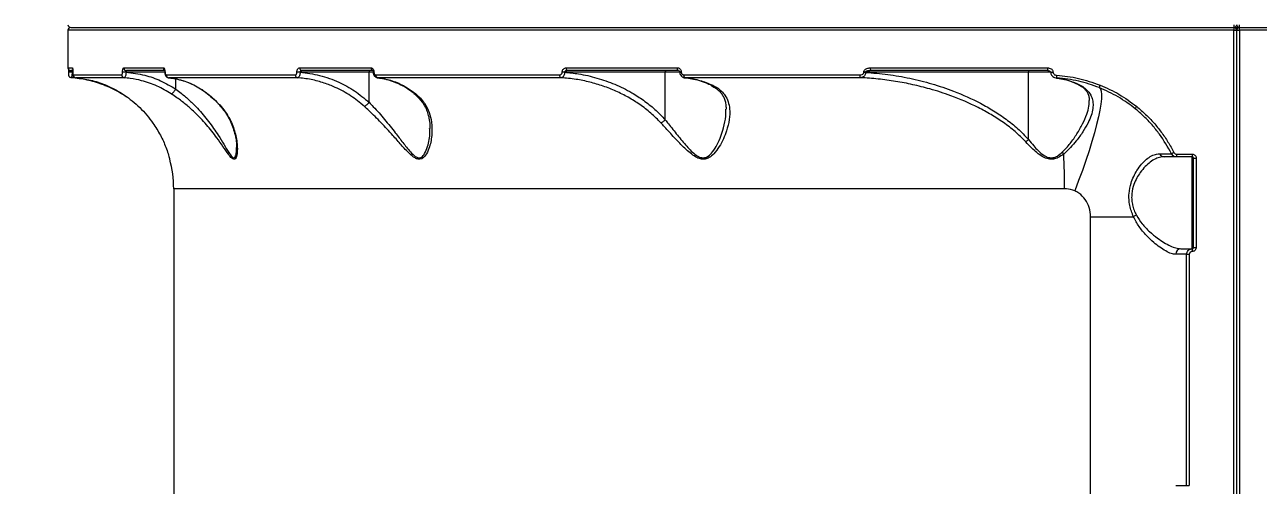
# Model space of a CAD drawing. Header units: millimetres. Extents: x 10665 to 29906, y -6125 to 7364.
# Drawn here: x 23491.7 to 23935.1, y 303.1 to 468.6 of the extents above; entities that cross this region are included whole.
import ezdxf

# ---------------------------------------------------------------- set-up
doc = ezdxf.new("R2010")
doc.units = ezdxf.units.MM
for name, color, linetype in [('DIKOM_ОБЪЕКТ', 7, 'Continuous'), ('DIKOM_РАЗМЕР_ЗОНА', 7, 'Continuous'), ('DIKOM_РАЗМЕР_ОБЪЕКТА', 7, 'Continuous')]:
    doc.layers.add(name, color=color, linetype=linetype)
doc.styles.add('style1', font='arial.ttf', dxfattribs={"width": 0.8})
doc.dimstyles.new('1-50', dxfattribs={"dimtxt": 300, "dimasz": 200, "dimexe": 100, "dimexo": 0, "dimgap": 100, "dimtad": 1, "dimdec": 0, "dimtxsty": 'style1', "dimcen": 0, "dimclrd": 7, "dimclre": 7, "dimadec": 1, "dimazin": 2, "dimtfac": 1, "dimtdec": 0, "dimtmove": 1, "dimatfit": 3, "dimfxl": 0, "dimlwd": 25, "dimlwe": 18, "dimarcsym": 0})

# ---------------------------------------------------------------- blocks, each defined once
blk = doc.blocks.new('*D16')
at = {"layer": 'Defpoints', "color": 0, "transparency": 16777216}
for p in [(12665, 4926.53), (12665, 1146.89), (26947.71, -1821.93)]:
    blk.add_point(p, dxfattribs=at)
at = {"layer": 'DIKOM_РАЗМЕР_ОБЪЕКТА', "color": 7, "lineweight": 18, "transparency": 16777216}
for p, q in [((12665, 1146.89), (12665, 5026.53)), ((26947.71, -1821.93), (26947.71, 5026.53))]:
    blk.add_line(p, q, dxfattribs=at)
at = {"layer": 'DIKOM_РАЗМЕР_ОБЪЕКТА', "color": 7, "lineweight": 25, "transparency": 16777216}
blk.add_line((26747.71, 4926.53), (12865, 4926.53), dxfattribs=at)
at = {"layer": 'DIKOM_РАЗМЕР_ОБЪЕКТА', "color": 7, "transparency": 16777216}
for points in [[(12865, 4959.86), (12865, 4893.19), (12665, 4926.53)], [(26747.71, 4959.86), (26747.71, 4893.19), (26947.71, 4926.53)]]:
    blk.add_solid(points, dxfattribs=at)
at = {"layer": 'DIKOM_РАЗМЕР_ОБЪЕКТА', "color": 0, "transparency": 16777216, "insert": (21497, 5179.8), "char_height": 300, "attachment_point": 5, "style": 'style1'}
blk.add_mtext('14300', dxfattribs=at)
blk = doc.blocks.new('*D15')
at = {"layer": 'Defpoints', "color": 0, "transparency": 16777216}
for p in [(20416.84, 4419.04), (19675.94, -4001.39), (28567.5, -4001.39)]:
    blk.add_point(p, dxfattribs=at)
at = {"layer": 'DIKOM_РАЗМЕР_ОБЪЕКТА', "color": 7, "lineweight": 18, "transparency": 16777216}
for p, q in [((20416.84, 4419.04), (28667.5, 4419.04)), ((19675.94, -4001.39), (28667.5, -4001.39))]:
    blk.add_line(p, q, dxfattribs=at)
at = {"layer": 'DIKOM_РАЗМЕР_ОБЪЕКТА', "color": 7, "lineweight": 25, "transparency": 16777216}
blk.add_line((28567.5, 4219.04), (28567.5, -3801.39), dxfattribs=at)
at = {"layer": 'DIKOM_РАЗМЕР_ОБЪЕКТА', "color": 7, "transparency": 16777216}
for points in [[(28534.17, 4219.04), (28600.83, 4219.04), (28567.5, 4419.04)], [(28534.17, -3801.39), (28600.83, -3801.39), (28567.5, -4001.39)]]:
    blk.add_solid(points, dxfattribs=at)
at = {"layer": 'DIKOM_РАЗМЕР_ОБЪЕКТА', "color": 0, "transparency": 16777216, "insert": (28247.96, -1553.33), "char_height": 300, "attachment_point": 5, "rotation": 90, "style": 'style1'}
blk.add_mtext('8400', dxfattribs=at)
blk = doc.blocks.new('*D14')
at = {"layer": 'Defpoints', "color": 0, "transparency": 16777216}
for p in [(28947.71, 6914.03), (10665, 1629.88), (28947.71, -1535.43)]:
    blk.add_point(p, dxfattribs=at)
at = {"layer": 'DIKOM_РАЗМЕР_ЗОНА', "color": 7, "lineweight": 18, "transparency": 16777216}
for p, q in [((10665, 1629.88), (10665, 7014.03)), ((28947.71, -1535.43), (28947.71, 7014.03))]:
    blk.add_line(p, q, dxfattribs=at)
at = {"layer": 'DIKOM_РАЗМЕР_ЗОНА', "color": 7, "lineweight": 25, "transparency": 16777216}
blk.add_line((10865, 6914.03), (28747.71, 6914.03), dxfattribs=at)
at = {"layer": 'DIKOM_РАЗМЕР_ЗОНА', "color": 7, "transparency": 16777216}
for points in [[(10865, 6947.36), (10865, 6880.69), (10665, 6914.03)], [(28747.71, 6947.36), (28747.71, 6880.69), (28947.71, 6914.03)]]:
    blk.add_solid(points, dxfattribs=at)
at = {"layer": 'DIKOM_РАЗМЕР_ЗОНА', "color": 0, "transparency": 16777216, "insert": (21431.5, 7167.3), "char_height": 300, "attachment_point": 5, "style": 'style1'}
blk.add_mtext('18300', dxfattribs=at)
blk = doc.blocks.new('*D13')
at = {"layer": 'Defpoints', "color": 0, "transparency": 16777216}
for p in [(20470.84, 6542.55), (29806, 6542.55), (19621.9, -6125)]:
    blk.add_point(p, dxfattribs=at)
at = {"layer": 'DIKOM_РАЗМЕР_ЗОНА', "color": 7, "lineweight": 18, "transparency": 16777216}
for p, q in [((20470.84, 6542.55), (29906, 6542.55)), ((19621.9, -6125), (29906, -6125))]:
    blk.add_line(p, q, dxfattribs=at)
at = {"layer": 'DIKOM_РАЗМЕР_ЗОНА', "color": 7, "lineweight": 25, "transparency": 16777216}
blk.add_line((29806, -5925), (29806, 6342.55), dxfattribs=at)
at = {"layer": 'DIKOM_РАЗМЕР_ЗОНА', "color": 7, "transparency": 16777216}
for points in [[(29772.67, 6342.55), (29839.33, 6342.55), (29806, 6542.55)], [(29772.67, -5925), (29839.33, -5925), (29806, -6125)]]:
    blk.add_solid(points, dxfattribs=at)
at = {"layer": 'DIKOM_РАЗМЕР_ЗОНА', "color": 0, "transparency": 16777216, "insert": (29552.83, 208.78), "char_height": 300, "attachment_point": 5, "rotation": 90, "style": 'style1'}
blk.add_mtext('12650', dxfattribs=at)

msp = doc.modelspace()

# ---------------------------------------------------------------- linework, layer by layer
at = {"layer": 'DIKOM_ОБЪЕКТ', "color": 7, "linetype": 'Continuous', "lineweight": 15}
for p, q in [((23507.28, 466.57), (23507.28, 453.07)), ((23926.28, 466.57), (23507.28, 466.57)), ((23508.28, 467.57), (23926.28, 467.57)), ((23926.28, 467.57), (23928.28, 467.57)), ((23926.28, -17.43), (23926.28, 466.57)), ((23926.28, 466.57), (23927.28, 466.57)), ((23927.28, 466.57), (23928.29, 466.57)), ((23927.28, -17.43), (23927.28, 466.57)), ((23928.28, 467.57), (24346.28, 467.57)), ((23928.29, 466.57), (23928.29, -17.43)), ((24347.28, 466.57), (23928.29, 466.57)), ((23507.28, 453.07), (23508.88, 453.07)), ((23527.35, 453.07), (23541.55, 453.07)), ((23590.52, 453.07), (23616.24, 453.07)), ((23686.4, 453.07), (23726.26, 453.07)), ((23795.67, 453.07), (23859.31, 453.07)), ((23507.45, 451.57), (23507.45, 451.54)), ((23508.79, 451.57), (23507.45, 451.57)), ((23508.79, 451.54), (23507.45, 451.54)), ((23508.86, 452.07), (23508.28, 452.07)), ((23508.79, 451.57), (23508.79, 451.54)), ((23509.04, 451.57), (23508.79, 451.57)), ((23508.79, 451.54), (23509.06, 451.5)), ((23509.04, 451.57), (23509.04, 451.47)), ((23509.04, 451.57), (23509.05, 451.57)), ((23509.04, 451.47), (23509.05, 451.47)), ((23509.05, 451.57), (23509.05, 451.47)), ((23509.16, 450.51), (23526.59, 450.51)), ((23527.47, 449.52), (23510.08, 449.52)), ((23526.89, 451.52), (23526.89, 451.57)), ((23528.17, 451.57), (23526.89, 451.57)), ((23528.17, 451.52), (23526.89, 451.52)), ((23528.17, 451.57), (23528.17, 451.52)), ((23542.09, 451.57), (23528.17, 451.57)), ((23541.92, 452.07), (23528.3, 452.07)), ((23542.09, 451.57), (23542.09, 451.49)), ((23542.09, 451.57), (23542.17, 451.57)), ((23542.09, 451.49), (23542.17, 451.49)), ((23542.17, 451.57), (23542.17, 451.49)), ((23542.59, 450.51), (23588.97, 450.51)), ((23589.72, 449.52), (23543.43, 449.52)), ((23546.05, 445.46), (23546.05, 449.09)), ((23589.58, 451.49), (23589.58, 451.57)), ((23590.71, 451.57), (23589.58, 451.57)), ((23590.71, 451.49), (23589.58, 451.49)), ((23590.71, 451.57), (23590.71, 451.49)), ((23615.51, 451.57), (23590.71, 451.57)), ((23616.98, 452.07), (23591.32, 452.07)), ((23615.51, 440.69), (23615.51, 451.57)), ((23616.99, 451.57), (23615.51, 451.57)), ((23616.99, 451.57), (23616.99, 451.52)), ((23616.99, 451.57), (23617.26, 451.57)), ((23616.99, 451.52), (23617.26, 451.52)), ((23617.26, 451.57), (23617.26, 451.52)), ((23617.93, 450.51), (23683.91, 450.51)), ((23684.45, 449.52), (23618.62, 449.52)), ((23684.88, 451.47), (23684.88, 451.57)), ((23685.78, 451.57), (23684.88, 451.57)), ((23685.78, 451.47), (23684.88, 451.47)), ((23685.78, 451.57), (23685.78, 451.47)), ((23721.93, 451.57), (23685.78, 451.57)), ((23726.74, 452.07), (23686.97, 452.07)), ((23721.93, 434.41), (23721.93, 451.57)), ((23727.15, 451.57), (23721.93, 451.57)), ((23727.15, 451.57), (23727.15, 451.54)), ((23727.15, 451.57), (23727.68, 451.57)), ((23727.15, 451.54), (23727.68, 451.54)), ((23727.68, 451.57), (23727.68, 451.54)), ((23728.65, 450.51), (23791.83, 450.51)), ((23792.13, 449.52), (23729.09, 449.52)), ((23793.3, 451.45), (23793.3, 451.57)), ((23793.94, 451.57), (23793.3, 451.57)), ((23793.94, 451.45), (23793.3, 451.45)), ((23793.94, 451.57), (23793.94, 451.45)), ((23852.47, 451.57), (23793.94, 451.57)), ((23859.47, 452.07), (23795.98, 452.07)), ((23852.47, 427.33), (23852.47, 451.57)), ((23860.42, 451.57), (23852.47, 451.57)), ((23860.42, 451.57), (23860.42, 451.49)), ((23860.42, 451.57), (23861.26, 451.57)), ((23860.42, 451.49), (23861.26, 451.49)), ((23861.26, 451.57), (23861.26, 451.49)), ((23862.5, 449.4), (23863.52, 449.23)), ((23743.68, 437.98), (23743.68, 438.18)), ((23567.87, 424.26), (23567.87, 424.41)), ((23905.62, 422.07), (23911.25, 422.07)), ((23911.28, 421.07), (23905.67, 421.07)), ((23911.28, 388.07), (23911.28, 421.07)), ((23911.78, 420.57), (23912.75, 420.57)), ((23911.78, 388.57), (23911.78, 420.57)), ((23912.75, 420.57), (23912.75, 388.57)), ((23545.28, 409.62), (23545.28, 39.52)), ((23865.44, 409.62), (23545.28, 409.62)), ((23874.78, 49.57), (23874.78, 399.57)), ((23874.78, 399.57), (23890.19, 399.57)), ((23909.28, 386.07), (23905.43, 386.07)), ((23907.23, 388.07), (23911.28, 388.07)), ((23909.28, 386.07), (23910.24, 386.07)), ((23909.28, 303.07), (23909.28, 386.07)), ((23910.24, 386.07), (23910.24, 303.07)), ((23911.78, 388.57), (23912.75, 388.57)), ((23905.43, 303.07), (23909.28, 303.07)), ((23909.28, 303.07), (23910.24, 303.07))]:
    msp.add_line(p, q, dxfattribs=at)
at = {"layer": 'DIKOM_ОБЪЕКТ', "color": 7, "linetype": 'Continuous', "lineweight": 15, "flags": 128}
for points in [[(23686.97, 452.07), (23686.86, 452.09), (23686.75, 452.15), (23686.65, 452.24), (23686.57, 452.37), (23686.5, 452.52), (23686.44, 452.69), (23686.41, 452.88), (23686.4, 453.07)], [(23726.74, 452.07), (23726.65, 452.09), (23726.56, 452.15), (23726.48, 452.24), (23726.4, 452.37), (23726.34, 452.52), (23726.3, 452.69), (23726.27, 452.88), (23726.26, 453.07)], [(23795.98, 452.07), (23795.92, 452.09), (23795.86, 452.15), (23795.81, 452.24), (23795.76, 452.37), (23795.72, 452.52), (23795.69, 452.69), (23795.68, 452.88), (23795.67, 453.07)], [(23508.41, 449.52), (23508.23, 449.55), (23508.07, 449.61)], [(23615.68, 452.07), (23615.64, 452.06), (23615.61, 452.04), (23615.59, 451.99), (23615.56, 451.93), (23615.54, 451.85), (23615.53, 451.77), (23615.52, 451.67), (23615.51, 451.57)], [(23722.09, 452.07), (23722.06, 452.06), (23722.03, 452.04), (23722, 451.99), (23721.98, 451.93), (23721.96, 451.85), (23721.94, 451.77), (23721.93, 451.67), (23721.93, 451.57)], [(23729.09, 449.52), (23729, 449.55), (23728.92, 449.61), (23728.84, 449.71), (23728.78, 449.83), (23728.72, 449.98), (23728.68, 450.15), (23728.66, 450.33), (23728.65, 450.51)], [(23852.63, 452.07), (23852.6, 452.06), (23852.57, 452.04), (23852.54, 451.99), (23852.52, 451.93), (23852.5, 451.85), (23852.48, 451.77), (23852.48, 451.67), (23852.47, 451.57)], [(23877.9, 445.97), (23878.31, 445.49), (23878.58, 444.65), (23878.69, 443.46), (23878.64, 441.93), (23878.44, 440.06), (23878.09, 437.9), (23877.59, 435.44), (23876.94, 432.72), (23876.16, 429.77), (23875.24, 426.61), (23874.21, 423.28), (23873.06, 419.8), (23871.82, 416.22), (23870.49, 412.56), (23869.08, 408.87)]]:
    msp.add_lwpolyline(points, dxfattribs=at)
at = {"layer": 'DIKOM_ОБЪЕКТ', "color": 7, "linetype": 'Continuous', "lineweight": 15}
for centre, radius, start, end in [((23508.28, 468.57), 1, 180, 270), ((23508.28, 466.57), 1, 90, 180), ((24031, 468.32), 104.71, 179.8632, 180.4103), ((23926.28, 468.57), 1, 270, 0), ((24031.03, 466.82), 104.75, 179.5898, 180.1367), ((23926.28, 466.57), 1, 0, 90), ((23928.28, 468.57), 1, 180, 270), ((23928.28, 466.57), 1, 90, 180), ((23823.57, 468.32), 104.71, 359.5897, 0.1368), ((23823.54, 466.82), 104.75, 359.8633, 0.4102), ((23508.28, 453.07), 1, 180, 270), ((23509.88, 453.07), 1, 179.9806, 204.538), ((23528.32, 453.05), 0.977, 178.634, 268.5607), ((23542.58, 453.06), 1.03, 179.3632, 232.1602), ((23591.44, 452.99), 0.918, 174.4192, 263.0257), ((23617.14, 452.96), 0.9, 172.7999, 260.244), ((23860.98, 452.83), 1.68, 171.6886, 206.6968), ((23510.16, 450.51), 0.998, 179.886, 265.6623), ((23527.57, 450.49), 0.982, 178.821, 264.3009), ((23543.55, 450.48), 0.968, 177.8514, 262.9584), ((23589.91, 450.44), 0.937, 175.151, 258.4835), ((23618.85, 450.41), 0.925, 173.5935, 255.1895), ((23684.83, 450.36), 0.928, 170.7153, 245.8913), ((23792.97, 450.31), 1.16, 169.9371, 223.4325), ((23864.51, 450.06), 1.97, 169.9102, 199.2666), ((23880.28, 445.81), 2.38, 152.9146, 176.2345), ((23894, 436.72), 3.56, 137.2146, 152.5354), ((23869.54, 426.27), 6.08, 215.6538, 223.2712), ((23629.05, 409.75), 236.38, 359.9707, 2.9964), ((23901.24, 422.83), 1.76, 201.1402, 268.1714), ((23908.91, 413.86), 9.71, 115.5175, 121.1375), ((23910.5, 421.83), 4.89, 177.0774, 188.8287), ((23917.82, 421.82), 6.58, 177.8255, 186.5485), ((23505.28, 409.62), 40, 0, 15.3591), ((23894.14, 393.22), 7.48, 112.8334, 121.8604), ((23907.34, 386.17), 1.91, 93.0438, 182.7559), ((23917.82, 387.32), 6.58, 173.4507, 182.1753)]:
    msp.add_arc(centre, radius, start, end, dxfattribs=at)
for points, knots in [([(23507.44, 452.6), (23507.44, 452.49), (23507.45, 452.26), (23507.45, 451.85), (23507.45, 451.6), (23507.45, 451.52)], [0, 0, 0, 0, 0.373479, 0.810571, 1, 1, 1, 1]), ([(23508.88, 453.07), (23508.88, 453.07), (23508.91, 453.07), (23508.94, 452.99), (23508.99, 452.73), (23509.02, 452.4), (23509.04, 452.01), (23509.05, 451.72), (23509.05, 451.57)], [0, 0, 0, 0, 0.039237, 0.287232, 0.495186, 0.671006, 0.835294, 1, 1, 1, 1]), ([(23508.97, 452.7), (23508.97, 452.7), (23508.97, 452.7), (23508.99, 452.6), (23509.01, 452.39), (23509.04, 452.04), (23509.04, 451.7), (23509.04, 451.52), (23509.04, 451.45)], [0, 0, 0, 0, 0.074207, 0.226499, 0.443453, 0.694821, 0.900896, 1, 1, 1, 1]), ([(23526.89, 451.57), (23526.89, 451.68), (23526.9, 451.96), (23526.95, 452.39), (23527.05, 452.77), (23527.19, 453.02), (23527.29, 453.06), (23527.35, 453.07)], [0, 0, 0, 0, 0.140767, 0.355285, 0.570031, 0.784958, 1, 1, 1, 1]), ([(23541.55, 453.07), (23541.6, 453.06), (23541.73, 453.04), (23541.9, 452.84), (23542.05, 452.5), (23542.15, 452.06), (23542.17, 451.74), (23542.17, 451.57)], [0, 0, 0, 0, 0.174182, 0.389601, 0.595782, 0.797871, 1, 1, 1, 1]), ([(23541.97, 452.29), (23541.96, 452.29), (23541.96, 452.3), (23541.98, 452.26), (23542.02, 452.17), (23542.06, 451.99), (23542.09, 451.78), (23542.09, 451.63), (23542.09, 451.57)], [0, 0, 0, 0, 0.011671, 0.190171, 0.368137, 0.594731, 0.834494, 1, 1, 1, 1]), ([(23589.58, 451.57), (23589.59, 451.66), (23589.59, 451.92), (23589.69, 452.34), (23589.9, 452.74), (23590.19, 453.02), (23590.41, 453.06), (23590.52, 453.07)], [0, 0, 0, 0, 0.108315, 0.320435, 0.543079, 0.771576, 1, 1, 1, 1]), ([(23616.24, 453.07), (23616.36, 453.06), (23616.58, 453.02), (23616.89, 452.77), (23617.12, 452.39), (23617.24, 451.96), (23617.25, 451.68), (23617.26, 451.57)], [0, 0, 0, 0, 0.215049, 0.429958, 0.644716, 0.859234, 1, 1, 1, 1]), ([(23684.88, 451.57), (23684.88, 451.64), (23684.89, 451.89), (23685.03, 452.28), (23685.34, 452.69), (23685.81, 453.01), (23686.19, 453.05), (23686.4, 453.07)], [0, 0, 0, 0, 0.079623, 0.275731, 0.470768, 0.710543, 1, 1, 1, 1]), ([(23726.26, 453.07), (23726.4, 453.06), (23726.69, 453.04), (23727.09, 452.82), (23727.42, 452.48), (23727.64, 452.06), (23727.66, 451.73), (23727.68, 451.57)], [0, 0, 0, 0, 0.189038, 0.404525, 0.606865, 0.80338, 1, 1, 1, 1]), ([(23793.3, 451.57), (23793.31, 451.67), (23793.33, 451.89), (23793.52, 452.24), (23793.88, 452.59), (23794.55, 452.94), (23795.19, 453.07), (23795.62, 453.07), (23795.67, 453.07)], [0, 0, 0, 0, 0.092808, 0.206161, 0.369275, 0.572429, 0.947146, 1, 1, 1, 1]), ([(23859.31, 453.07), (23859.51, 453.06), (23859.96, 453.03), (23860.55, 452.77), (23860.98, 452.4), (23861.22, 451.99), (23861.25, 451.71), (23861.26, 451.57)], [0, 0, 0, 0, 0.226764, 0.491967, 0.695954, 0.847703, 1, 1, 1, 1]), ([(23507.45, 451.54), (23507.45, 451.43), (23507.45, 451.2), (23507.46, 450.86), (23507.47, 450.62), (23507.48, 450.48), (23507.49, 450.37), (23507.52, 450.23), (23507.6, 450.03), (23507.77, 449.78), (23507.96, 449.67), (23508.07, 449.61)], [0, 0, 0, 0, 0.125706, 0.273061, 0.436211, 0.54147, 0.605474, 0.658301, 0.741119, 0.860204, 1, 1, 1, 1]), ([(23508.41, 452.07), (23508.45, 452.07), (23508.54, 452.06), (23508.66, 451.97), (23508.74, 451.84), (23508.77, 451.73), (23508.79, 451.64), (23508.79, 451.6), (23508.79, 451.57)], [0, 0, 0, 0, 0.268546, 0.522907, 0.742633, 0.869156, 0.924192, 1, 1, 1, 1]), ([(23508.79, 451.54), (23508.78, 451.44), (23508.77, 451.11), (23508.73, 450.54), (23508.64, 449.97), (23508.53, 449.58), (23508.45, 449.54), (23508.41, 449.52)], [0, 0, 0, 0, 0.094239, 0.312277, 0.54119, 0.771408, 1, 1, 1, 1]), ([(23520.53, 446.76), (23520.2, 446.89), (23518.12, 447.68), (23514.11, 448.87), (23510.34, 449.3), (23508.41, 449.52)], [0, 0, 0, 0, 0.084988, 0.533467, 1, 1, 1, 1]), ([(23509.04, 451.47), (23509.04, 451.46), (23509.04, 451.31), (23509.05, 451.03), (23509.08, 450.67), (23509.12, 450.41), (23509.2, 450.13), (23509.36, 449.86), (23509.62, 449.65), (23509.88, 449.53), (23510.04, 449.53), (23510.08, 449.53)], [0, 0, 0, 0, 0.016922, 0.153677, 0.294814, 0.484065, 0.589235, 0.710592, 0.826233, 0.95556, 1, 1, 1, 1]), ([(23509.05, 451.47), (23509.05, 451.38), (23509.05, 451.19), (23509.06, 450.94), (23509.08, 450.73), (23509.11, 450.57), (23509.14, 450.52), (23509.15, 450.51), (23509.16, 450.51)], [0, 0, 0, 0, 0.16736, 0.334439, 0.50912, 0.713069, 0.957732, 1, 1, 1, 1]), ([(23510.08, 449.52), (23511.87, 449.29), (23515.46, 448.84), (23520.37, 447.22), (23525.41, 444.81), (23529.55, 442.02), (23533.11, 438.84), (23535.62, 436.19), (23537.11, 434.19), (23537.83, 433.23)], [0, 0, 0, 0, 0.173876, 0.35014, 0.488061, 0.692275, 0.797115, 0.90194, 1, 1, 1, 1]), ([(23526.59, 450.51), (23526.62, 450.53), (23526.69, 450.55), (23526.78, 450.72), (23526.85, 450.97), (23526.88, 451.26), (23526.89, 451.44), (23526.89, 451.52)], [0, 0, 0, 0, 0.214283, 0.42843, 0.642872, 0.857745, 1, 1, 1, 1]), ([(23528.17, 451.52), (23528.17, 451.37), (23528.14, 451), (23528.05, 450.43), (23527.89, 449.93), (23527.69, 449.58), (23527.54, 449.54), (23527.47, 449.52)], [0, 0, 0, 0, 0.142411, 0.357275, 0.571678, 0.78575, 1, 1, 1, 1]), ([(23544.4, 443.75), (23542.74, 444.73), (23539.36, 446.71), (23534.34, 448.41), (23530.34, 449.24), (23528.21, 449.45), (23527.47, 449.52)], [0, 0, 0, 0, 0.318195, 0.643965, 0.875252, 1, 1, 1, 1]), ([(23528.3, 452.07), (23528.28, 452.07), (23528.26, 452.06), (23528.22, 451.97), (23528.19, 451.84), (23528.18, 451.7), (23528.17, 451.61), (23528.17, 451.57)], [0, 0, 0, 0, 0.215038, 0.430012, 0.644817, 0.859288, 1, 1, 1, 1]), ([(23528.17, 451.52), (23530.43, 451.23), (23534.67, 450.68), (23540.71, 448.57), (23544.26, 446.5), (23546.05, 445.46)], [0, 0, 0, 0, 0.359334, 0.675902, 1, 1, 1, 1]), ([(23542.1, 451.49), (23542.09, 451.45), (23542.09, 451.19), (23542.18, 450.65), (23542.42, 450.08), (23542.83, 449.7), (23543.18, 449.52), (23543.39, 449.53), (23543.45, 449.54)], [0, 0, 0, 0, 0.043283, 0.284785, 0.576449, 0.76345, 0.934918, 1, 1, 1, 1]), ([(23542.17, 451.49), (23542.18, 451.39), (23542.19, 451.17), (23542.25, 450.89), (23542.35, 450.67), (23542.47, 450.54), (23542.55, 450.52), (23542.59, 450.51)], [0, 0, 0, 0, 0.203951, 0.407995, 0.613491, 0.826536, 1, 1, 1, 1]), ([(23543.39, 449.49), (23543.93, 449.44), (23545.39, 449.31), (23546.97, 448.99), (23547.98, 448.64), (23548.1, 448.6)], [0, 0, 0, 0, 0.342901, 0.924426, 1, 1, 1, 1]), ([(23543.43, 449.52), (23545.18, 449.25), (23548.71, 448.7), (23553.68, 446.47), (23558.32, 443.39), (23560.97, 440.61), (23562.32, 439.21)], [0, 0, 0, 0, 0.253607, 0.513977, 0.753975, 1, 1, 1, 1]), ([(23548.1, 448.6), (23548.88, 448.35), (23550.57, 447.82), (23553.08, 446.63), (23555.6, 445.14), (23558, 443.35), (23560.17, 441.44), (23561.46, 440.01), (23562.04, 439.35)], [0, 0, 0, 0, 0.15466, 0.332265, 0.508574, 0.682304, 0.855098, 1, 1, 1, 1]), ([(23588.97, 450.51), (23589.04, 450.53), (23589.19, 450.55), (23589.38, 450.73), (23589.51, 451), (23589.58, 451.27), (23589.58, 451.44), (23589.58, 451.49)], [0, 0, 0, 0, 0.228834, 0.457864, 0.678543, 0.888383, 1, 1, 1, 1]), ([(23590.71, 451.49), (23590.71, 451.38), (23590.69, 451.04), (23590.57, 450.5), (23590.35, 449.97), (23590.05, 449.59), (23589.83, 449.54), (23589.72, 449.52)], [0, 0, 0, 0, 0.113159, 0.325901, 0.547983, 0.775442, 1, 1, 1, 1]), ([(23613.8, 439.21), (23612.19, 440.53), (23608.95, 443.21), (23604, 445.87), (23599.2, 447.74), (23594.64, 448.98), (23591.37, 449.34), (23589.72, 449.52)], [0, 0, 0, 0, 0.230866, 0.467175, 0.626569, 0.811992, 1, 1, 1, 1]), ([(23591.32, 452.07), (23591.25, 452.07), (23591.11, 452.06), (23590.93, 451.97), (23590.8, 451.84), (23590.74, 451.73), (23590.72, 451.65), (23590.71, 451.6), (23590.71, 451.57)], [0, 0, 0, 0, 0.255365, 0.49893, 0.716788, 0.861634, 0.906958, 1, 1, 1, 1]), ([(23590.71, 451.49), (23593.07, 451.19), (23597.85, 450.57), (23604.43, 448.15), (23610.44, 444.92), (23613.81, 442.11), (23615.51, 440.69)], [0, 0, 0, 0, 0.260693, 0.528703, 0.761626, 1, 1, 1, 1]), ([(23616.84, 452.11), (23616.84, 452.11), (23616.84, 452.11), (23616.89, 452.04), (23616.94, 451.93), (23616.99, 451.76), (23616.99, 451.64), (23616.99, 451.57)], [0, 0, 0, 0, 0.189015, 0.39084, 0.581545, 0.792646, 1, 1, 1, 1]), ([(23616.99, 451.52), (23616.99, 451.52), (23616.97, 451.26), (23617.08, 450.75), (23617.4, 450.12), (23617.88, 449.71), (23618.33, 449.51), (23618.59, 449.54), (23618.66, 449.54)], [0, 0, 0, 0, 0.000321, 0.259935, 0.504594, 0.721744, 0.922685, 1, 1, 1, 1]), ([(23617.26, 451.52), (23617.26, 451.44), (23617.27, 451.26), (23617.35, 450.97), (23617.5, 450.72), (23617.71, 450.55), (23617.86, 450.53), (23617.93, 450.51)], [0, 0, 0, 0, 0.142259, 0.357121, 0.57156, 0.785699, 1, 1, 1, 1]), ([(23618.61, 449.42), (23619.01, 449.39), (23620.3, 449.28), (23622.46, 448.76), (23625.06, 447.89), (23627.59, 446.69), (23629.83, 445.36), (23631.17, 444.3), (23631.74, 443.85)], [0, 0, 0, 0, 0.087301, 0.280202, 0.473502, 0.666315, 0.858073, 1, 1, 1, 1]), ([(23618.62, 449.52), (23620.17, 449.28), (23623.32, 448.79), (23627.32, 447.06), (23630.28, 445.27), (23631.7, 444.17), (23632.25, 443.75)], [0, 0, 0, 0, 0.324708, 0.657479, 0.869005, 1, 1, 1, 1]), ([(23683.91, 450.51), (23684.05, 450.53), (23684.3, 450.56), (23684.59, 450.76), (23684.79, 451.02), (23684.87, 451.27), (23684.88, 451.42), (23684.88, 451.47)], [0, 0, 0, 0, 0.302579, 0.534717, 0.725493, 0.917095, 1, 1, 1, 1]), ([(23685.78, 451.47), (23685.77, 451.38), (23685.75, 451.07), (23685.63, 450.58), (23685.37, 450.06), (23684.99, 449.67), (23684.66, 449.53), (23684.48, 449.52), (23684.45, 449.52)], [0, 0, 0, 0, 0.089174, 0.293653, 0.489606, 0.716367, 0.954573, 1, 1, 1, 1]), ([(23720.43, 433.23), (23719.24, 434.44), (23716.85, 436.86), (23712.85, 439.91), (23708.64, 442.56), (23704.25, 444.75), (23699.63, 446.58), (23694.84, 447.99), (23689.75, 449.05), (23686.27, 449.36), (23684.45, 449.52)], [0, 0, 0, 0, 0.123684, 0.248895, 0.368955, 0.490744, 0.612547, 0.738057, 0.863572, 1, 1, 1, 1]), ([(23686.97, 452.07), (23686.81, 452.07), (23686.52, 452.05), (23686.16, 451.96), (23685.94, 451.84), (23685.83, 451.73), (23685.79, 451.65), (23685.78, 451.6), (23685.78, 451.57)], [0, 0, 0, 0, 0.35094, 0.618226, 0.80289, 0.879315, 0.949249, 1, 1, 1, 1]), ([(23685.78, 451.47), (23687.44, 451.31), (23691.34, 450.92), (23697.39, 449.53), (23703.83, 447.29), (23709.42, 444.52), (23714.21, 441.43), (23718.28, 438.23), (23720.71, 435.68), (23721.93, 434.41)], [0, 0, 0, 0, 0.12341, 0.290338, 0.457787, 0.62461, 0.746546, 0.873293, 1, 1, 1, 1]), ([(23726.77, 452.06), (23726.82, 452.05), (23726.9, 452.05), (23727.03, 451.94), (23727.11, 451.81), (23727.15, 451.68), (23727.16, 451.56), (23727.15, 451.49), (23727.14, 451.46)], [0, 0, 0, 0, 0.305302, 0.539243, 0.695781, 0.81582, 0.921702, 1, 1, 1, 1]), ([(23727.17, 451.54), (23727.16, 451.5), (23727.14, 451.21), (23727.3, 450.68), (23727.72, 450.05), (23728.35, 449.64), (23728.87, 449.47), (23729.12, 449.52), (23729.12, 449.52)], [0, 0, 0, 0, 0.041977, 0.271841, 0.507323, 0.748571, 0.994438, 1, 1, 1, 1]), ([(23727.68, 451.54), (23727.69, 451.43), (23727.71, 451.22), (23727.86, 450.92), (23728.08, 450.69), (23728.36, 450.54), (23728.56, 450.52), (23728.65, 450.51)], [0, 0, 0, 0, 0.195139, 0.390083, 0.593254, 0.811115, 1, 1, 1, 1]), ([(23728.97, 449.51), (23729.06, 449.51), (23730.09, 449.46), (23732.07, 449.09), (23734.88, 448.35), (23737.05, 447.57), (23738.24, 446.95), (23738.54, 446.79)], [0, 0, 0, 0, 0.025576, 0.317708, 0.609858, 0.901194, 1, 1, 1, 1]), ([(23729.09, 449.52), (23730.68, 449.3), (23733.79, 448.87), (23737.1, 447.68), (23738.81, 446.89), (23739.09, 446.76)], [0, 0, 0, 0, 0.466532, 0.915012, 1, 1, 1, 1]), ([(23791.83, 450.51), (23792.11, 450.54), (23792.5, 450.57), (23792.95, 450.82), (23793.17, 451.03), (23793.29, 451.25), (23793.3, 451.39), (23793.3, 451.45)], [0, 0, 0, 0, 0.437101, 0.628872, 0.790863, 0.906072, 1, 1, 1, 1]), ([(23793.94, 451.45), (23793.93, 451.33), (23793.91, 451.06), (23793.77, 450.62), (23793.5, 450.18), (23793.05, 449.77), (23792.57, 449.55), (23792.23, 449.53), (23792.13, 449.52)], [0, 0, 0, 0, 0.113272, 0.247091, 0.42041, 0.607373, 0.880115, 1, 1, 1, 1]), ([(23851.47, 426.48), (23850.22, 427.73), (23847.71, 430.25), (23843.47, 433.46), (23839.02, 436.32), (23832.8, 439.7), (23825.45, 442.86), (23817.53, 445.41), (23810.88, 447.08), (23804.7, 448.26), (23798.45, 449.12), (23794.24, 449.39), (23792.13, 449.52)], [0, 0, 0, 0, 0.080303, 0.161566, 0.242142, 0.322739, 0.486605, 0.610398, 0.70721, 0.804025, 0.902013, 1, 1, 1, 1]), ([(23795.98, 452.07), (23795.62, 452.06), (23795.09, 452.05), (23794.47, 451.92), (23794.16, 451.81), (23794, 451.71), (23793.95, 451.63), (23793.94, 451.59), (23793.94, 451.58), (23793.94, 451.57)], [0, 0, 0, 0, 0.502863, 0.721961, 0.872225, 0.951521, 0.975809, 0.996182, 1, 1, 1, 1]), ([(23793.94, 451.45), (23796.6, 451.24), (23801.92, 450.81), (23809.87, 449.4), (23817.76, 447.42), (23826.3, 444.55), (23833.7, 441.24), (23839.93, 437.7), (23844.43, 434.67), (23848.69, 431.29), (23851.21, 428.65), (23852.47, 427.32)], [0, 0, 0, 0, 0.124576, 0.249156, 0.376417, 0.503665, 0.667722, 0.751085, 0.834426, 0.916783, 1, 1, 1, 1]), ([(23859.47, 452.07), (23859.48, 452.07), (23859.68, 452.09), (23859.99, 452.01), (23860.28, 451.83), (23860.39, 451.69), (23860.42, 451.6), (23860.42, 451.56), (23860.42, 451.54), (23860.42, 451.53)], [0, 0, 0, 0, 0.02781, 0.498714, 0.763306, 0.896175, 0.948905, 0.981322, 1, 1, 1, 1]), ([(23860.44, 451.49), (23860.45, 451.31), (23860.47, 450.93), (23860.75, 450.39), (23861.22, 449.9), (23861.87, 449.54), (23862.44, 449.41), (23862.77, 449.41), (23862.82, 449.41)], [0, 0, 0, 0, 0.148725, 0.324983, 0.508486, 0.71837, 0.956382, 1, 1, 1, 1]), ([(23861.26, 451.49), (23861.27, 451.42), (23861.28, 451.26), (23861.41, 450.99), (23861.67, 450.71), (23862.08, 450.48), (23862.41, 450.43), (23862.57, 450.41)], [0, 0, 0, 0, 0.1034, 0.262425, 0.46114, 0.72821, 1, 1, 1, 1]), ([(23862.57, 450.41), (23865.2, 450.14), (23870.52, 449.58), (23875.59, 447.8), (23878.16, 446.9)], [0, 0, 0, 0, 0.493792, 1, 1, 1, 1]), ([(23877.9, 445.97), (23875.45, 446.83), (23870.5, 448.59), (23865.29, 449.14), (23862.65, 449.41)], [0, 0, 0, 0, 0.493738, 1, 1, 1, 1]), ([(23862.65, 449.41), (23863.81, 449.23), (23866.15, 448.85), (23868.41, 448.01), (23869.54, 447.59)], [0, 0, 0, 0, 0.497316, 1, 1, 1, 1]), ([(23863.52, 449.23), (23863.93, 449.17), (23865.28, 448.98), (23867.18, 448.44), (23868.64, 447.84), (23869.2, 447.61)], [0, 0, 0, 0, 0.213795, 0.699123, 1, 1, 1, 1]), ([(23520.53, 446.76), (23520.54, 446.76), (23520.61, 446.73), (23520.72, 446.73), (23520.85, 446.85), (23520.89, 446.88)], [0, 0, 0, 0, 0.089865, 0.725535, 1, 1, 1, 1]), ([(23528.43, 442.53), (23527.61, 443.08), (23525.87, 444.24), (23523.17, 445.66), (23521.36, 446.41), (23520.53, 446.76)], [0, 0, 0, 0, 0.326485, 0.691564, 1, 1, 1, 1]), ([(23544.4, 443.75), (23544.42, 443.75), (23544.47, 443.75), (23544.62, 443.79), (23544.9, 443.98), (23545.29, 444.37), (23545.7, 444.88), (23545.93, 445.26), (23546.05, 445.45)], [0, 0, 0, 0, 0.038087, 0.149195, 0.361887, 0.574598, 0.787294, 1, 1, 1, 1]), ([(23562.32, 439.21), (23562.98, 438.37), (23564.32, 436.7), (23566.16, 433.38), (23567.65, 429.24), (23568.22, 425.23), (23568.14, 422.57), (23567.88, 421.23), (23567.53, 420.41), (23566.95, 420.09), (23566.05, 420.63), (23564.76, 422.24), (23563.01, 424.8), (23560.48, 428.45), (23557.16, 432.64), (23553.35, 436.68), (23549.71, 439.9), (23546.88, 442.1), (23545.1, 443.29), (23544.4, 443.75)], [0, 0, 0, 0, 0.05679, 0.113618, 0.211834, 0.310026, 0.362024, 0.388776, 0.415391, 0.445792, 0.474154, 0.516854, 0.581, 0.645392, 0.742195, 0.838842, 0.900143, 0.961361, 1, 1, 1, 1]), ([(23546.05, 445.46), (23546.05, 445.46), (23546.05, 445.46), (23546.05, 445.45), (23546.05, 445.45)], [0, 0, 0, 0, 0.612048, 1, 1, 1, 1]), ([(23546.05, 445.45), (23546.05, 445.45), (23546.7, 444.98), (23548.38, 443.7), (23551.02, 441.4), (23554.4, 438.02), (23557.93, 433.79), (23560.99, 429.41), (23563.3, 425.59), (23564.89, 422.92), (23566.07, 421.2), (23566.83, 420.65), (23567.2, 420.82), (23567.48, 421.2), (23567.7, 421.83), (23567.88, 422.93), (23567.87, 423.8), (23567.87, 424.26)], [0, 0, 0, 0, 0.000049, 0.058183, 0.151485, 0.244908, 0.393045, 0.54139, 0.638587, 0.735395, 0.797139, 0.836573, 0.869716, 0.878804, 0.917269, 0.955998, 1, 1, 1, 1]), ([(23632.25, 443.75), (23632.85, 443.22), (23634.05, 442.15), (23635.75, 439.94), (23637.17, 437.09), (23638.1, 433.22), (23638.2, 428.77), (23637.34, 424.66), (23636.05, 421.8), (23634.97, 420.66), (23634.05, 420.23), (23633.19, 420.15), (23631.71, 420.77), (23629.65, 422.54), (23627.04, 425.36), (23623.74, 429.19), (23619.87, 433.36), (23616.38, 436.85), (23614.34, 438.71), (23613.8, 439.21)], [0, 0, 0, 0, 0.044464, 0.088958, 0.163522, 0.238209, 0.336739, 0.435198, 0.493492, 0.532077, 0.540152, 0.566503, 0.592684, 0.638218, 0.708341, 0.77871, 0.872452, 0.966034, 1, 1, 1, 1]), ([(23631.64, 443.77), (23631.82, 443.64), (23632.55, 443.08), (23633.63, 441.97), (23634.85, 440.45), (23635.83, 438.79), (23636.56, 436.95), (23637.07, 434.89), (23637.35, 432.99), (23637.34, 431.75), (23637.33, 431.3)], [0, 0, 0, 0, 0.041998, 0.171384, 0.306519, 0.445829, 0.588431, 0.737299, 0.903932, 1, 1, 1, 1]), ([(23632.25, 443.75), (23632.22, 443.75), (23632.12, 443.75), (23631.94, 443.78), (23631.84, 443.87), (23631.79, 443.91)], [0, 0, 0, 0, 0.141298, 0.553428, 1, 1, 1, 1]), ([(23739.09, 446.76), (23739.55, 446.51), (23740.69, 445.92), (23742.15, 444.76), (23743.59, 443.09), (23744.62, 440.95), (23745.2, 438.02), (23745.05, 434.49), (23744.13, 430.85), (23742.87, 427.55), (23741.4, 424.72), (23739.68, 422.41), (23737.92, 420.85), (23736.26, 420.16), (23734.52, 420.23), (23732.67, 421.09), (23730.81, 422.46), (23728.31, 424.78), (23725.24, 427.95), (23722.43, 431.05), (23720.84, 432.78), (23720.43, 433.23)], [0, 0, 0, 0, 0.031143, 0.075916, 0.120718, 0.182986, 0.245349, 0.331384, 0.417553, 0.477805, 0.538165, 0.598113, 0.638407, 0.6671, 0.696208, 0.728673, 0.767248, 0.805991, 0.888589, 0.97125, 1, 1, 1, 1]), ([(23738.43, 446.7), (23738.52, 446.66), (23739.16, 446.37), (23740.14, 445.73), (23741.33, 444.78), (23742.28, 443.7), (23742.98, 442.52), (23743.46, 441.1), (23743.76, 439.65), (23743.78, 438.62), (23743.79, 438.16)], [0, 0, 0, 0, 0.022648, 0.155412, 0.291828, 0.431806, 0.575807, 0.727279, 0.875657, 1, 1, 1, 1]), ([(23739.09, 446.76), (23739.07, 446.76), (23738.91, 446.73), (23738.71, 446.72), (23738.59, 446.81), (23738.57, 446.83)], [0, 0, 0, 0, 0.105129, 0.848779, 1, 1, 1, 1]), ([(23869.54, 447.59), (23870.23, 447.27), (23871.6, 446.63), (23873.21, 445.43), (23874.44, 444.04), (23875.29, 442.42), (23875.7, 440.56), (23875.64, 438.39), (23875.06, 435.97), (23873.87, 433.18), (23872.09, 430.11), (23869.89, 427.12), (23867.6, 424.37), (23865.94, 422.86), (23865.11, 422.1)], [0, 0, 0, 0, 0.06777, 0.135569, 0.20632, 0.277106, 0.356891, 0.436718, 0.528956, 0.621245, 0.729145, 0.837085, 0.918594, 1, 1, 1, 1]), ([(23869.2, 447.65), (23869.65, 447.44), (23870.6, 447.02), (23871.75, 446.27), (23872.72, 445.44), (23873.45, 444.53), (23873.98, 443.5), (23874.28, 442.46), (23874.3, 441.68), (23874.3, 441.36)], [0, 0, 0, 0, 0.127166, 0.261878, 0.403572, 0.549507, 0.704897, 0.87977, 1, 1, 1, 1]), ([(23869.22, 447.66), (23869.24, 447.64), (23869.32, 447.59), (23869.44, 447.59), (23869.53, 447.59), (23869.54, 447.59)], [0, 0, 0, 0, 0.227488, 0.858285, 1, 1, 1, 1]), ([(23890.84, 438.36), (23888.85, 439.86), (23884.82, 442.89), (23880.22, 444.93), (23877.9, 445.97)], [0, 0, 0, 0, 0.494166, 1, 1, 1, 1]), ([(23878.16, 446.9), (23880.48, 445.87), (23885.18, 443.79), (23889.3, 440.7), (23891.39, 439.13)], [0, 0, 0, 0, 0.494172, 1, 1, 1, 1]), ([(23562.04, 439.34), (23562.19, 439.18), (23562.89, 438.41), (23563.94, 436.93), (23565.2, 434.86), (23566.24, 432.61), (23567.07, 430.2), (23567.62, 427.83), (23567.89, 425.8), (23567.9, 424.72), (23567.9, 424.25)], [0, 0, 0, 0, 0.035094, 0.165871, 0.304709, 0.451787, 0.606402, 0.769629, 0.899816, 1, 1, 1, 1]), ([(23562.32, 439.21), (23562.28, 439.22), (23562.17, 439.26), (23562.1, 439.33), (23562.06, 439.37)], [0, 0, 0, 0, 0.39807, 1, 1, 1, 1]), ([(23613.8, 439.21), (23613.83, 439.22), (23613.94, 439.26), (23614.2, 439.42), (23614.59, 439.72), (23615.07, 440.17), (23615.37, 440.51), (23615.51, 440.68)], [0, 0, 0, 0, 0.087301, 0.253605, 0.502397, 0.751188, 1, 1, 1, 1]), ([(23615.51, 440.69), (23615.51, 440.69), (23615.51, 440.69), (23615.51, 440.68), (23615.51, 440.68), (23615.51, 440.68)], [0, 0, 0, 0, 0.491179, 0.880024, 1, 1, 1, 1]), ([(23615.51, 440.68), (23615.51, 440.68), (23616, 440.14), (23617.94, 438.23), (23621.1, 434.54), (23624.64, 430.18), (23627.63, 426.19), (23629.97, 423.24), (23631.82, 421.35), (23633.16, 420.68), (23633.84, 420.75), (23634.23, 420.92), (23634.76, 421.22), (23635.72, 422.44), (23636.79, 425.45), (23637.44, 428.6), (23637.3, 430.78), (23637.27, 431.29)], [0, 0, 0, 0, 0.000026, 0.049879, 0.187783, 0.325898, 0.428265, 0.530261, 0.593832, 0.628983, 0.66345, 0.66391, 0.674749, 0.727926, 0.81133, 0.955841, 1, 1, 1, 1]), ([(23864.6, 422.73), (23865.59, 423.78), (23867.57, 425.9), (23869.93, 429.42), (23872, 432.93), (23873.43, 436.3), (23874.24, 439.13), (23874.25, 440.71), (23874.26, 441.37)], [0, 0, 0, 0, 0.172474, 0.345274, 0.531575, 0.71776, 0.880338, 1, 1, 1, 1]), ([(23891.39, 439.13), (23892.46, 438.22), (23894.6, 436.39), (23897.52, 433.33), (23900.21, 430.01), (23902.66, 426.45), (23904.04, 423.9), (23904.73, 422.62)], [0, 0, 0, 0, 0.197838, 0.395503, 0.593171, 0.796587, 1, 1, 1, 1]), ([(23721.93, 434.41), (23722.31, 433.94), (23723.75, 432.13), (23726.28, 428.89), (23729.03, 425.57), (23731.27, 423.12), (23732.91, 421.69), (23734.5, 420.81), (23735.57, 420.71), (23736.51, 420.87), (23737.65, 421.43), (23739.19, 423.09), (23740.71, 425.52), (23741.97, 428.48), (23743.01, 431.92), (23743.74, 435.13), (23743.7, 437.23), (23743.68, 437.98)], [0, 0, 0, 0, 0.041061, 0.15829, 0.275422, 0.328789, 0.381887, 0.424556, 0.455802, 0.461969, 0.499377, 0.553874, 0.638378, 0.723447, 0.808396, 0.931183, 1, 1, 1, 1]), ([(23903.89, 422.17), (23902.53, 424.58), (23900.46, 428.23), (23896.92, 432.57), (23894.02, 435.64), (23891.89, 437.46), (23890.84, 438.36)], [0, 0, 0, 0, 0.39517, 0.59867, 0.802166, 1, 1, 1, 1]), ([(23537.83, 433.23), (23538.77, 431.77), (23540.66, 428.86), (23542.3, 425.1), (23543.19, 422.55), (23543.59, 421.2), (23543.81, 420.4), (23543.84, 420.28), (23543.86, 420.22)], [0, 0, 0, 0, 0.288061, 0.576004, 0.744679, 0.831592, 0.918024, 1, 1, 1, 1]), ([(23721.93, 434.41), (23721.77, 434.26), (23721.44, 433.95), (23720.97, 433.57), (23720.63, 433.35), (23720.48, 433.26), (23720.43, 433.23)], [0, 0, 0, 0, 0.325282, 0.650528, 0.892548, 1, 1, 1, 1]), ([(23721.93, 434.41), (23721.93, 434.41), (23721.93, 434.41), (23721.93, 434.41), (23721.93, 434.41), (23721.93, 434.41)], [0, 0, 0, 0, 0.288489, 0.702203, 1, 1, 1, 1]), ([(23852.47, 427.32), (23852.31, 427.17), (23852.02, 426.89), (23851.67, 426.62), (23851.5, 426.5), (23851.47, 426.48)], [0, 0, 0, 0, 0.499445, 0.90731, 1, 1, 1, 1]), ([(23865.11, 422.1), (23864.47, 421.63), (23863.36, 420.8), (23861.42, 420.16), (23859.44, 420.25), (23857.4, 421.14), (23855.42, 422.56), (23853.42, 424.41), (23852.16, 425.75), (23851.47, 426.48)], [0, 0, 0, 0, 0.150783, 0.262531, 0.375812, 0.504346, 0.65984, 0.816015, 1, 1, 1, 1]), ([(23852.47, 427.32), (23852.47, 427.32), (23852.47, 427.32), (23852.47, 427.32), (23852.47, 427.33), (23852.47, 427.33)], [0, 0, 0, 0, 0.288435, 0.672548, 1, 1, 1, 1]), ([(23852.47, 427.33), (23853.08, 426.56), (23854.2, 425.17), (23855.97, 423.23), (23857.72, 421.74), (23859.44, 420.84), (23860.65, 420.72), (23861.74, 420.85), (23863.08, 421.38), (23864.04, 422.23), (23864.6, 422.73)], [0, 0, 0, 0, 0.192069, 0.351183, 0.50949, 0.634436, 0.718651, 0.742093, 0.8496, 1, 1, 1, 1]), ([(23890.19, 399.57), (23889.92, 400.23), (23889.38, 401.53), (23888.81, 403.63), (23888.53, 405.8), (23888.56, 408.54), (23889.16, 411.39), (23890.24, 414.1), (23891.53, 416.43), (23893.09, 418.54), (23894.88, 420.3), (23896.7, 421.52), (23898.28, 422.12), (23899.23, 422.18), (23899.6, 422.2)], [0, 0, 0, 0, 0.061061, 0.122047, 0.183622, 0.245192, 0.354858, 0.436926, 0.519099, 0.622818, 0.726598, 0.831089, 0.935577, 1, 1, 1, 1]), ([(23899.6, 422.2), (23900.46, 422.19), (23902.23, 422.18), (23903.46, 422.18), (23903.86, 422.17), (23903.88, 422.17), (23903.89, 422.17)], [0, 0, 0, 0, 0.341498, 0.692995, 0.91801, 1, 1, 1, 1]), ([(23905.67, 421.07), (23905.61, 421.08), (23905.33, 421.08), (23904.83, 421.22), (23904.25, 421.6), (23904.01, 421.98), (23903.89, 422.17)], [0, 0, 0, 0, 0.08189, 0.388041, 0.69395, 1, 1, 1, 1]), ([(23904.73, 422.62), (23904.79, 422.53), (23904.91, 422.34), (23905.2, 422.15), (23905.45, 422.08), (23905.59, 422.08), (23905.62, 422.07)], [0, 0, 0, 0, 0.305741, 0.61164, 0.918026, 1, 1, 1, 1]), ([(23911.25, 422.07), (23911.36, 422.07), (23911.64, 422.05), (23912.06, 421.87), (23912.44, 421.53), (23912.7, 421.08), (23912.73, 420.74), (23912.75, 420.57)], [0, 0, 0, 0, 0.141849, 0.356725, 0.571326, 0.785723, 1, 1, 1, 1]), ([(23901.18, 421.07), (23900.8, 421.05), (23899.81, 421), (23898.15, 420.43), (23896.25, 419.3), (23894.37, 417.65), (23892.73, 415.7), (23891.36, 413.52), (23890.21, 411.03), (23889.57, 408.43), (23889.5, 405.98), (23889.67, 404.64), (23889.97, 403.28), (23890.38, 401.9), (23890.95, 400.72), (23891.24, 400.11)], [0, 0, 0, 0, 0.06539, 0.170369, 0.277942, 0.381812, 0.488412, 0.569564, 0.652795, 0.760419, 0.815163, 0.871887, 0.880045, 0.939202, 1, 1, 1, 1]), ([(23905.67, 421.07), (23905.58, 421.07), (23905.4, 421.07), (23903.94, 421.07), (23902.11, 421.07), (23901.18, 421.07)], [0, 0, 0, 0, 0.306973, 0.64847, 1, 1, 1, 1]), ([(23911.78, 420.57), (23911.78, 420.63), (23911.77, 420.74), (23911.68, 420.89), (23911.55, 421.01), (23911.41, 421.07), (23911.32, 421.07), (23911.28, 421.07)], [0, 0, 0, 0, 0.214008, 0.428152, 0.642819, 0.857914, 1, 1, 1, 1]), ([(23869.08, 408.87), (23868.1, 409.19), (23867.01, 409.56), (23865.77, 409.62), (23865.55, 409.62), (23865.44, 409.62)], [0, 0, 0, 0, 0.821757, 0.907867, 1, 1, 1, 1]), ([(23874.78, 399.57), (23874.69, 400.69), (23874.49, 402.89), (23872.98, 405.84), (23871.05, 407.85), (23869.6, 408.6), (23869.08, 408.87)], [0, 0, 0, 0, 0.288572, 0.571627, 0.847039, 1, 1, 1, 1]), ([(23905.43, 386.07), (23904.88, 386.14), (23903.77, 386.26), (23901.8, 387.18), (23899.67, 388.54), (23897.3, 390.41), (23894.74, 392.88), (23892.13, 395.9), (23890.82, 398.38), (23890.19, 399.57)], [0, 0, 0, 0, 0.129539, 0.263508, 0.393835, 0.526896, 0.686047, 0.849535, 1, 1, 1, 1]), ([(23891.24, 400.11), (23891.9, 399.05), (23893.28, 396.82), (23896, 394.15), (23898.67, 391.96), (23901.18, 390.28), (23903.39, 389.08), (23905.47, 388.25), (23906.64, 388.13), (23907.23, 388.07)], [0, 0, 0, 0, 0.146378, 0.305498, 0.468991, 0.600897, 0.735097, 0.865702, 1, 1, 1, 1]), ([(23909.28, 386.07), (23909.29, 386.22), (23909.32, 386.59), (23909.56, 387.15), (23910.01, 387.66), (23910.61, 388.01), (23911.06, 388.05), (23911.28, 388.07)], [0, 0, 0, 0, 0.140748, 0.355472, 0.570289, 0.785166, 1, 1, 1, 1]), ([(23911.25, 387.07), (23911.13, 387.06), (23910.91, 387.04), (23910.61, 386.87), (23910.38, 386.61), (23910.26, 386.33), (23910.25, 386.15), (23910.24, 386.07)], [0, 0, 0, 0, 0.215144, 0.430173, 0.644958, 0.859492, 1, 1, 1, 1]), ([(23912.75, 388.57), (23912.74, 388.46), (23912.72, 388.19), (23912.54, 387.76), (23912.2, 387.38), (23911.75, 387.12), (23911.42, 387.09), (23911.25, 387.07)], [0, 0, 0, 0, 0.140641, 0.355114, 0.569885, 0.784886, 1, 1, 1, 1]), ([(23911.28, 388.07), (23911.34, 388.08), (23911.45, 388.09), (23911.6, 388.18), (23911.72, 388.3), (23911.78, 388.44), (23911.78, 388.54), (23911.78, 388.57)], [0, 0, 0, 0, 0.215483, 0.430684, 0.645386, 0.859615, 1, 1, 1, 1])]:
    msp.add_open_spline(points, degree=3, knots=knots, dxfattribs=at)

# ---------------------------------------------------------------- dimensions: what is measured, and where the dimension line sits
at = {"layer": 'DIKOM_РАЗМЕР_ЗОНА'}
dim = msp.add_linear_dim(base=(28947.71, 6914.03), p1=(10665, 1629.88), p2=(28947.71, -1535.43), text='18300', dimstyle='1-50', override={"dimscale": 1, "dimtix": 0, "dimtofl": 1, "dimtmove": 1, "dimatfit": 3}, dxfattribs=at)
dim.commit()
dim.dimension.update_dxf_attribs({"geometry": '*D14', "text_midpoint": (21431.5, 6914.03), "dimtype": 160})
dim = msp.add_linear_dim(base=(29806, 6542.55), p1=(19621.9, -6125), p2=(20470.84, 6542.55), angle=90, text='12650', dimstyle='1-50', dxfattribs=at)
dim.commit()
dim.dimension.update_dxf_attribs({"geometry": '*D13', "text_midpoint": (29806, 208.78), "dimtype": 160})
at = {"layer": 'DIKOM_РАЗМЕР_ОБЪЕКТА'}
dim = msp.add_linear_dim(base=(12665, 4926.53), p1=(26947.71, -1821.93), p2=(12665, 1146.89), angle=180, text='14300', dimstyle='1-50', override={"dimscale": 1, "dimtix": 0, "dimtofl": 1, "dimtmove": 1, "dimatfit": 3}, dxfattribs=at)
dim.commit()
dim.dimension.update_dxf_attribs({"geometry": '*D16', "text_midpoint": (21497, 4926.53), "dimtype": 160})
dim = msp.add_linear_dim(base=(28567.5, -4001.39), p1=(20416.84, 4419.04), p2=(19675.94, -4001.39), angle=90, text='8400', dimstyle='1-50', dxfattribs=at)
dim.commit()
dim.dimension.update_dxf_attribs({"geometry": '*D15', "text_midpoint": (28501.13, -1553.33), "dimtype": 160})

doc.saveas('drawing.dxf')
